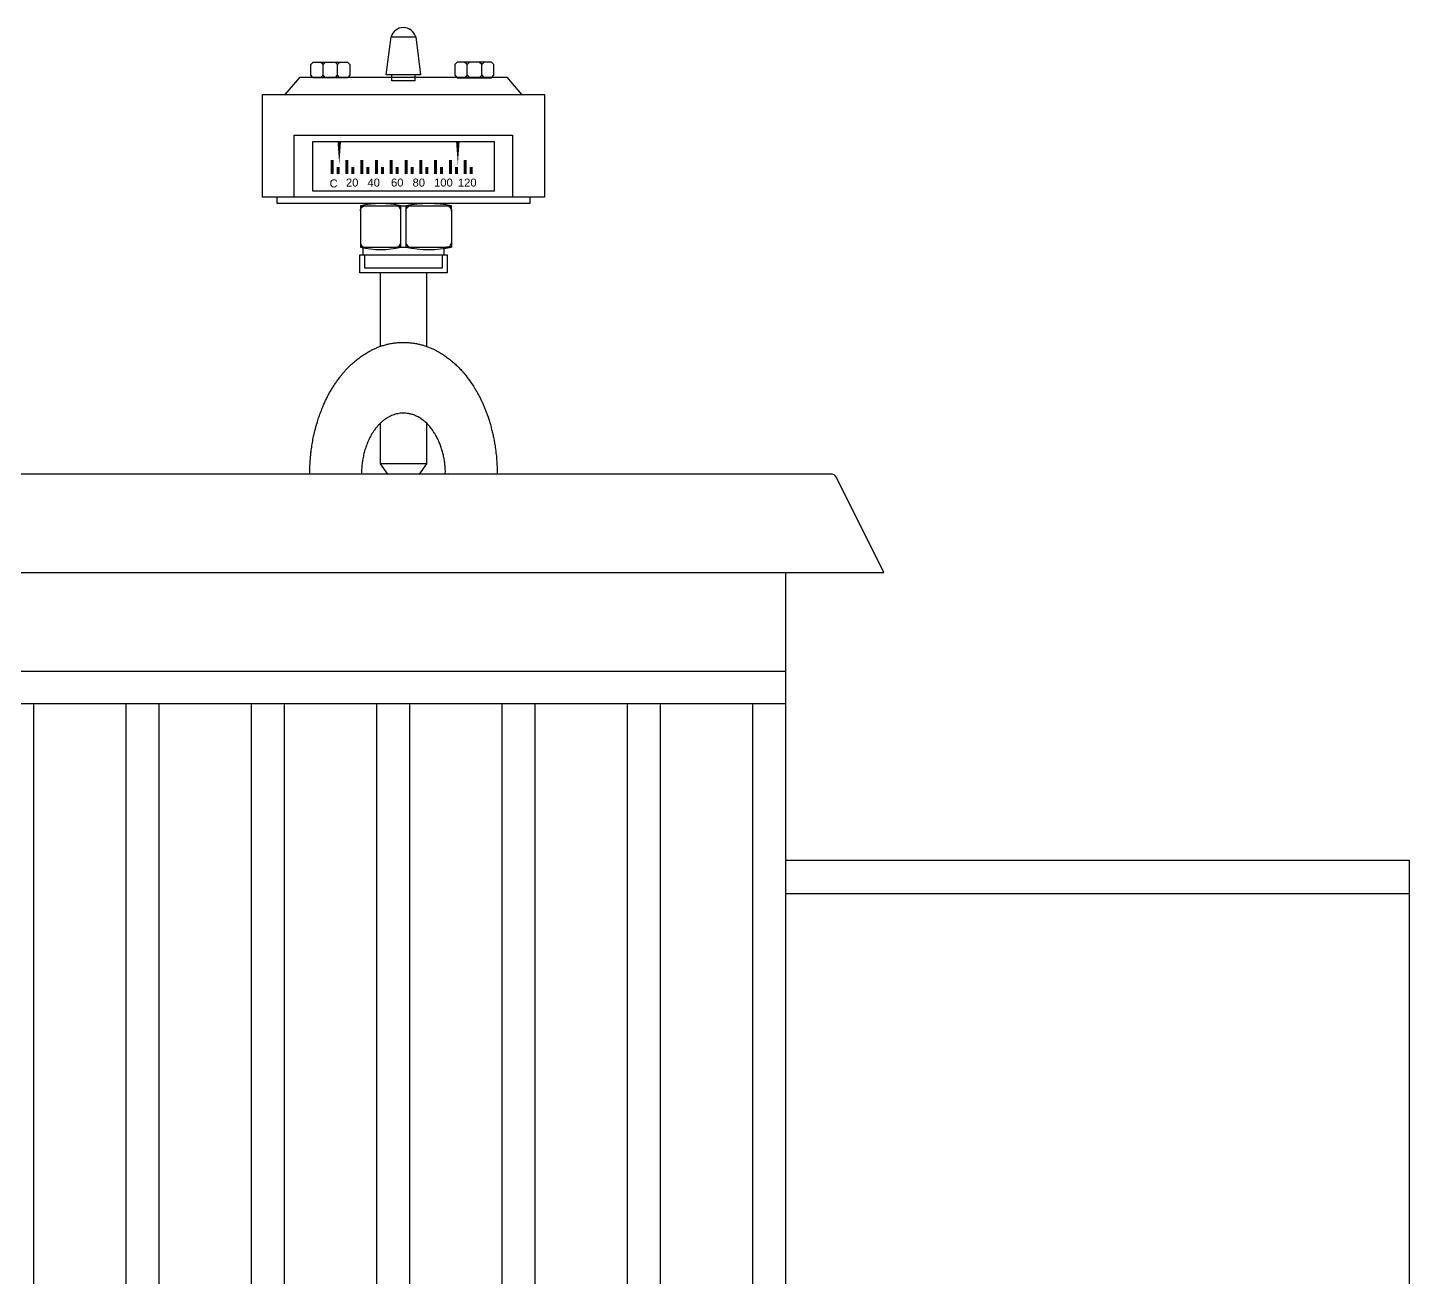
# Model space of a CAD drawing. Header units: millimetres. Extents: x 20927 to 53748, y 38421 to 54891.
# Drawn here: x 41612.5 to 42033.3, y 52692.3 to 53072.8 of the extents above; entities that cross this region are included whole.
import ezdxf

# ---------------------------------------------------------------- set-up
doc = ezdxf.new("R2010")
doc.units = ezdxf.units.MM
doc.layers.add('Btrans.', color=2, linetype='Continuous')
doc.layers.add('HIGHT', color=8, linetype='Continuous')
doc.styles.get("Standard").update_dxf_attribs({"font": 'arial.ttf'})

msp = doc.modelspace()

# ---------------------------------------------------------------- linework, layer by layer
at = {"layer": 'Btrans.'}
for p, q in [((41843.3, 52906.9), (41843.3, 51537.53)), ((40633.3, 52876.9), (41843.3, 52876.9))]:
    msp.add_line(p, q, dxfattribs=at)
msp.add_lwpolyline([(40617.74, 52935.79), (40603.3, 52906.9), (41873.3, 52906.9), (41858.85, 52935.79, 0.284079), (41857.06, 52936.9), (40619.53, 52936.9)], format="xyb", dxfattribs=at)
for points in [[(41843.3, 51704.85), (42033.3, 51704.85), (42033.3, 52819.22), (41843.3, 52819.22)], [(41843.3, 52809.22), (42033.3, 52809.22)]]:
    msp.add_lwpolyline(points, dxfattribs=at)
at = {"layer": 'HIGHT'}
for p, q in [((41702.47, 53061.56), (41701.72, 53062.31)), ((41706.89, 53061.56), (41706.14, 53062.31)), ((41746.36, 53058.31), (41746.36, 53061.56)), ((41750.79, 53058.31), (41750.79, 53061.56)), ((41701.72, 53057.56), (41702.47, 53058.31)), ((41706.14, 53057.56), (41706.89, 53058.31)), ((41614.3, 52866.9), (41614.3, 51647.17)), ((41642.46, 52866.9), (41642.46, 51647.17)), ((41652.46, 52866.9), (41652.46, 51647.17)), ((41680.63, 52866.9), (41680.63, 51647.17)), ((41690.63, 52866.9), (41690.63, 51647.17)), ((41718.8, 52866.9), (41718.8, 51647.17)), ((41728.8, 52866.9), (41728.8, 51647.17)), ((41756.96, 52866.9), (41756.96, 51647.17)), ((41766.96, 52866.9), (41766.96, 51647.17)), ((41795.13, 52866.9), (41795.13, 51647.17)), ((41805.13, 52866.9), (41805.13, 51647.17)), ((41833.3, 52866.9), (41833.3, 51647.17))]:
    msp.add_line(p, q, dxfattribs=at)
for points in [[(41723.23, 53070.01), (41730.7, 53070.01), (41732.2, 53058.43), (41721.73, 53058.43)], [(41698.72, 53061.56), (41699.47, 53062.31), (41709.89, 53062.31), (41710.64, 53061.56), (41710.64, 53058.31), (41709.89, 53057.56), (41699.47, 53057.56), (41698.72, 53058.31)], [(41743.36, 53062.31), (41742.61, 53061.56), (41742.61, 53058.31), (41743.36, 53057.56), (41753.79, 53057.56), (41754.54, 53058.31), (41754.54, 53061.56), (41753.79, 53062.31)], [(41684.01, 53052.48), (41769.92, 53052.48), (41769.92, 53021.16), (41684.01, 53021.16)], [(41699.36, 53038.18), (41754.57, 53038.18), (41754.57, 53023.04), (41699.36, 53023.04)], [(41713.68, 53003.61), (41740.27, 53003.61), (41740.27, 52998.11), (41713.68, 52998.11)]]:
    msp.add_lwpolyline(points, close=True, dxfattribs=at)
for points in [[(41703.22, 53057.56), (41702.47, 53058.31), (41702.47, 53061.56), (41703.22, 53062.31)], [(41707.64, 53057.56), (41706.89, 53058.31), (41706.89, 53061.56), (41707.64, 53062.31)], [(41747.11, 53062.31), (41746.36, 53061.56), (41745.61, 53062.31)], [(41751.54, 53062.31), (41750.79, 53061.56), (41750.04, 53062.31)], [(41690.99, 53052.48), (41695.49, 53057.7), (41758.43, 53057.7), (41762.93, 53052.48)], [(41730.45, 53058.43), (41730.45, 53056.61), (41723.47, 53056.61), (41723.47, 53058.43)], [(41745.61, 53057.56), (41746.36, 53058.31), (41747.11, 53057.56)], [(41750.04, 53057.56), (41750.79, 53058.31), (41751.54, 53057.56)], [(41693.74, 53021.16), (41693.74, 53040.06), (41760.19, 53040.06), (41760.19, 53021.16)], [(41765.44, 53021.16), (41765.44, 53019.24), (41688.49, 53019.24), (41688.49, 53021.16)], [(41741.59, 53017.05), (41741.59, 53007.44), (41741.59, 53005.94), (41740.09, 53005.94)], [(41714.73, 53003.61), (41714.73, 53005.94)], [(41739.22, 53005.94), (41739.22, 53003.61)], [(41738.77, 53003.61), (41738.77, 52999.61), (41715.18, 52999.61), (41715.18, 53003.61)], [(41719.93, 52975.75), (41719.93, 52998.11)], [(41734.01, 52998.11), (41734.01, 52975.75)], [(41734.01, 52952.37), (41734.01, 52940.01), (41719.93, 52940.01), (41719.93, 52952.37)], [(41734.01, 52940.01), (41731.76, 52936.9), (41722.18, 52936.9), (41719.93, 52940.01)], [(41843.3, 52866.9), (41258.3, 52866.9), (41258.3, 51637.53)]]:
    msp.add_lwpolyline(points, dxfattribs=at)
for points, format in [([(41707.42, 53038.27, 1.12, 0, 0), (41707.42, 53031.09, 0, 0, 0)], "xyseb"), ([(41743.53, 53038.27, 1.12, 0, 0), (41743.53, 53031.09, 0, 0, 0)], "xyseb"), ([(41740.09, 53018.55), (41741.59, 53018.55, 0.098454), (41727.72, 53018.55), (41727.72, 53017.05, -0.414214), (41729.22, 53018.55)], "xyb"), ([(41727.72, 53017.05), (41727.72, 53007.44), (41727.72, 53005.94, 0.098454), (41741.59, 53005.94)], "xyb")]:
    msp.add_lwpolyline(points, format=format, dxfattribs=at)
at = {"layer": 'HIGHT', "linetype": 'ByBlock'}
for points in [[(41713.85, 53005.94, 0.110221), (41726.22, 53005.94), (41726.22, 53018.55, 0.110221), (41713.85, 53018.55), (41729.22, 53018.55), (41740.09, 53018.55, -0.414214), (41741.59, 53017.05), (41741.59, 53018.55)], [(41713.86, 53018.55), (41713.86, 53017.05, -0.414214), (41715.36, 53018.55)], [(41713.86, 53017.05), (41713.86, 53007.44, 0.414214), (41715.36, 53005.94)], [(41713.86, 53007.44), (41713.86, 53005.94), (41729.22, 53005.94), (41740.09, 53005.94, 0.414214), (41741.59, 53007.44)]]:
    msp.add_lwpolyline(points, format="xyb", dxfattribs=at)
at = {"layer": 'HIGHT'}
for centre, radius, start, end in [((41726.96, 53068.92), 3.89, 16.1675, 163.8325), ((41724.72, 53017.05), 1.5, 0, 90), ((41724.72, 53007.44), 1.5, 270, 0)]:
    msp.add_arc(centre, radius, start, end, dxfattribs=at)
at = {"layer": 'HIGHT', "linetype": 'ByBlock'}
msp.add_arc((41729.22, 53007.44), 1.5, 180, 270, dxfattribs=at)
at = {"layer": 'HIGHT'}
msp.add_rational_spline([(41698.43, 52936.9), (41698.43, 52940.74), (41698.95, 52944.54), (41699.82, 52951.04), (41702.3, 52957.1), (41704.43, 52962.38), (41707.95, 52966.84), (41711.66, 52971.62), (41716.99, 52974.47), (41726.97, 52979.81), (41736.96, 52974.47), (41741.91, 52971.82), (41745.47, 52967.49), (41750.53, 52961.31), (41752.91, 52953.68), (41755.53, 52945.49), (41755.51, 52936.9), (41747.63, 52936.9), (41739.74, 52936.9), (41739.74, 52955.44), (41726.97, 52955.44), (41714.2, 52955.44), (41714.2, 52936.9)], [1, 0.997651355028, 1, 0.991835439668, 1, 0.990029856328, 1, 0.978105417092, 1, 0.881610107853, 1, 0.98073514437, 1, 0.981643522936, 1, 0.987843244892, 1, 1, 1, 0.707106781187, 1, 0.707106781187, 1], degree=2, knots=[0, 0, 0, 0.1371, 0.1371, 0.392845, 0.392845, 0.675501, 0.675501, 1.094785, 1.094785, 2.077852, 2.077852, 2.471065, 2.471065, 2.854866, 2.854866, 3.167039, 3.167039, 4.167039, 4.167039, 5.737835, 5.737835, 7.308632, 7.308632, 7.308632], dxfattribs=at)
for points in [[(41705.71, 53032.55), (41704.81, 53032.55), (41705.71, 53028.28), (41704.81, 53028.28)], [(41707.54, 53030.42), (41706.64, 53030.42), (41707.54, 53028.28), (41706.64, 53028.28)], [(41710.21, 53032.55), (41709.31, 53032.55), (41710.21, 53028.28), (41709.31, 53028.28)], [(41712.04, 53030.42), (41711.14, 53030.42), (41712.04, 53028.28), (41711.14, 53028.28)], [(41714.71, 53032.55), (41713.81, 53032.55), (41714.71, 53028.28), (41713.81, 53028.28)], [(41716.54, 53030.42), (41715.64, 53030.42), (41716.54, 53028.28), (41715.64, 53028.28)], [(41719.21, 53032.55), (41718.31, 53032.55), (41719.21, 53028.28), (41718.31, 53028.28)], [(41721.04, 53030.42), (41720.14, 53030.42), (41721.04, 53028.28), (41720.14, 53028.28)], [(41723.71, 53032.55), (41722.81, 53032.55), (41723.71, 53028.28), (41722.81, 53028.28)], [(41725.54, 53030.42), (41724.64, 53030.42), (41725.54, 53028.28), (41724.64, 53028.28)], [(41728.21, 53032.55), (41727.31, 53032.55), (41728.21, 53028.28), (41727.31, 53028.28)], [(41730.04, 53030.42), (41729.14, 53030.42), (41730.04, 53028.28), (41729.14, 53028.28)], [(41732.71, 53032.55), (41731.81, 53032.55), (41732.71, 53028.28), (41731.81, 53028.28)], [(41734.54, 53030.42), (41733.64, 53030.42), (41734.54, 53028.28), (41733.64, 53028.28)], [(41737.21, 53032.55), (41736.31, 53032.55), (41737.21, 53028.28), (41736.31, 53028.28)], [(41739.04, 53030.42), (41738.14, 53030.42), (41739.04, 53028.28), (41738.14, 53028.28)], [(41741.71, 53032.55), (41740.81, 53032.55), (41741.71, 53028.28), (41740.81, 53028.28)], [(41743.54, 53030.42), (41742.64, 53030.42), (41743.54, 53028.28), (41742.64, 53028.28)], [(41746.21, 53032.55), (41745.31, 53032.55), (41746.21, 53028.28), (41745.31, 53028.28)], [(41748.04, 53030.42), (41747.14, 53030.42), (41748.04, 53028.28), (41747.14, 53028.28)]]:
    msp.add_trace(points, dxfattribs=at)

# ---------------------------------------------------------------- texts
for s, height, p in [('C', 2.44, (41704.48, 53024.16)), ('20', 2.438, (41709.46, 53024.42)), ('40', 2.438, (41716.02, 53024.42)), ('60', 2.438, (41723.19, 53024.42)), ('80', 2.438, (41729.74, 53024.42)), ('100', 2.438, (41736.3, 53024.42)), ('120', 2.438, (41743.56, 53024.42))]:
    msp.add_text(s, height=height, dxfattribs=at).set_placement(p)

doc.saveas('drawing.dxf')
